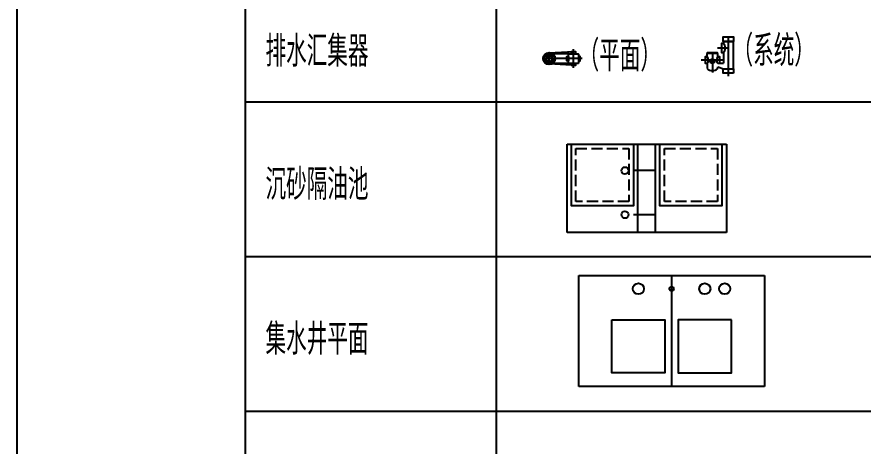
# Model space of a CAD drawing. Extents: x -84241 to 2571207, y -257003 to 1687411.
# Drawn here: x 71238 to 80798, y -10785 to -5930 of the extents above; entities that cross this region are included whole.
import ezdxf

# ---------------------------------------------------------------- set-up
doc = ezdxf.new("R2010")
doc.units = 0
doc.header["$LTSCALE"] = 1000
doc.linetypes.add('DASH', pattern=[0.35, 0.25, -0.1])
doc.linetypes.add('DASHED', pattern=[0.75, 0.5, -0.25])
doc.layers.get('0').update_dxf_attribs({"linetype": 'CONTINUOUS'})
for name, color, linetype in [('W-DRAI-DOME-PIPE', 4, 'DASHED'), ('W-DRAI-EQPM', 50, 'CONTINUOUS'), ('W-NOTE', 40, 'CONTINUOUS')]:
    doc.layers.add(name, color=color, linetype=linetype)
doc.styles.add('TH-STYLE3', font='tssdeng.shx', dxfattribs={"width": 0.7, "bigfont": 'tssdchn.shx'})

# ---------------------------------------------------------------- blocks, each defined once
blk = doc.blocks.new('*U260')
for p, q in [((0, 1200), (2100, 1200)), ((0, -56.6), (0, 1200)), ((2100, 1200), (2100, -56.6)), ((2100, -56.6), (0, -56.6))]:
    blk.add_line(p, q)
at = {"color": 8}
blk.add_line((1050, 1200), (1050, -56.6), dxfattribs=at)
for points in [[(375, 700), (975, 700), (975, 100), (375, 100)], [(1725, 700), (1125, 700), (1125, 100), (1725, 100)]]:
    blk.add_lwpolyline(points, close=True)
for centre, radius in [((675, 1050), 62.5), ((1050, 1050), 25), ((1425, 1050), 62.5), ((1650, 1050), 62.5)]:
    blk.add_circle(centre, radius)
blk = doc.blocks.new('*U189')
at = {"layer": 'W-DRAI-DOME-PIPE', "linetype": 'DASH'}
for p, q in [((1000, -300), (654.2, -300)), ((1000, -800), (654.2, -800))]:
    blk.add_line(p, q, dxfattribs=at)
at = {"layer": 'W-DRAI-EQPM'}
for p, q in [((0, -1000), (0, 0)), ((0, 0), (1800, 0)), ((800, -1000), (800, 0)), ((1000, -1000), (1000, 0)), ((1800, 0), (1800, -1000)), ((1800, 0), (1800, -1000)), ((1800, -1000), (0, -1000))]:
    blk.add_line(p, q, dxfattribs=at)
for points in [[(50, 0), (750, 0), (750, -700), (50, -700)], [(1050, 0), (1750, 0), (1750, -700), (1050, -700)]]:
    blk.add_lwpolyline(points, close=True, dxfattribs=at)
at = {"layer": 'W-DRAI-EQPM', "linetype": 'DASH', "ltscale": 0.5}
for points in [[(100, -50), (700, -50), (700, -650), (100, -650)], [(1100, -50), (1700, -50), (1700, -650), (1100, -650)]]:
    blk.add_lwpolyline(points, close=True, dxfattribs=at)
at = {"layer": 'W-DRAI-EQPM'}
for centre in [(654.2, -300), (654.2, -800)]:
    blk.add_circle(centre, 40, dxfattribs=at)
blk = doc.blocks.new('*U271')
at = {"color": 8}
for p, q in [((275, -105.5), (275, 105.5)), ((275, -105.5), (275, 105.5)), ((371.7, 0), (-68, 0)), ((-32.5, 0), (-30.3, 29.8)), ((371.7, 0), (-32.5, 0)), ((0, -65), (0, 65)), ((29.8, 30.3), (0, 32.5)), ((0, -32.5), (-29.8, -30.3)), ((30.3, -29.8), (32.5, 0))]:
    blk.add_line(p, q, dxfattribs=at)
for radius in [42.5, 32.5]:
    blk.add_circle((0, 0), radius, dxfattribs=at)
at = {"layer": 'W-DRAI-EQPM'}
for p, q in [((275, 75), (0, 60)), ((275, 75), (0, 60)), ((225, 55), (24, 55)), ((225, 55), (24, 55)), ((250, -75), (0, -60)), ((250, -75), (0, -60)), ((225, -54.6), (25, -54.6)), ((225, -54.6), (25, -54.6))]:
    blk.add_line(p, q, dxfattribs=at)
for points in [[(220, 25), (220, -25), (200, -25), (200, 25)], [(220, 25), (220, -25), (200, -25), (200, 25)], [(250, 55), (300, 55), (300, 75), (250, 75)], [(250, 55), (300, 55), (300, 75), (250, 75)], [(330, 25), (330, -25), (350, -25), (350, 25)], [(330, 25), (330, -25), (350, -25), (350, 25)], [(250, -75), (300, -75), (300, -55), (250, -55)], [(250, -75), (300, -75), (300, -55), (250, -55)]]:
    blk.add_lwpolyline(points, close=True, dxfattribs=at)
blk.add_lwpolyline([(225, 55), (325, 55, -0.414214), (330, 50), (330, -50, -0.414214), (325, -55), (225, -55, -0.414214), (220, -50), (220, 50, -0.414214)], format="xyb", close=True, dxfattribs=at)
blk.add_lwpolyline([(225, 55), (325, 55, -0.414214), (330, 50), (330, -50, -0.414214), (325, -55), (225, -55, -0.414214), (220, -50), (220, 50, -0.414214)], format="xyb", close=True, dxfattribs=at)
for radius in [68, 68, 60, 60]:
    blk.add_circle((0, 0), radius, dxfattribs=at)
blk = doc.blocks.new('*U252')
at = {"color": 8}
for p, q in [((-180, 441.4), (-180, 9.8)), ((-193.4, 327.8), (-302.2, 327.8)), ((-232.5, 191.8), (-487.5, 191.8)), ((-360, 284.9), (-360, 52.9)), ((-327.4, 179.3), (-392.1, 179.3))]:
    blk.add_line(p, q, dxfattribs=at)
blk.add_lwpolyline([(-305, 267.1), (-415, 267.1), (-415, 277.1), (-305, 277.1)], close=True, dxfattribs=at)
for centre, radius, start, end in [((-285.9, 327.6), 72.1, 315.38881, 45.01518), ((-456, 191.7), 50.4, 315.38881, 45.01518), ((-264, 191.7), 50.4, 134.98482, 224.61119)]:
    blk.add_arc(centre, radius, start, end, dxfattribs=at)
at = {"layer": 'W-DRAI-EQPM'}
for p, q in [((-235, 403.1), (-125, 403.1)), ((-235, 403.1), (-235, 378.6)), ((-125, 403.1), (-125, 92.7)), ((-235, 277), (-235, 155.6)), ((-299.9, 155.6), (-235, 155.6)), ((-299.9, 116.8), (-235, 92.7)), ((-235, 92.7), (-120, 92.7))]:
    blk.add_line(p, q, dxfattribs=at)
for points in [[(-120, 403.1), (-240, 403.1), (-240, 453.1), (-120, 453.1)], [(-120, 42.7), (-240, 42.7), (-240, 92.7), (-120, 92.7)]]:
    blk.add_lwpolyline(points, close=True, dxfattribs=at)
for points in [[(-235, 378.6), (-258, 378.6), (-258, 277), (-234.6, 277)], [(-420.4, 227.4), (-443.3, 227.4), (-443.3, 156.3), (-420.1, 156.3)], [(-300, 267.3), (-420.8, 267.3)], [(-420.4, 227.4), (-420.4, 267.1)], [(-299.9, 156.3), (-276.7, 156.3), (-276.7, 227.4), (-299.6, 227.4)], [(-299.6, 227.4), (-299.6, 267.1)], [(-420.1, 156.3), (-420.1, 97.4)], [(-299.9, 155.6), (-299.9, 156.3)], [(-299.9, 97.4), (-299.9, 116.8)]]:
    blk.add_lwpolyline(points, dxfattribs=at)
blk.add_circle((-360, 179.3), 25, dxfattribs=at)
blk.add_arc((-360, 158.1), 85.5, 225.28109, 314.71891, dxfattribs=at)

msp = doc.modelspace()

# ---------------------------------------------------------------- linework, layer by layer
for p, q in [((71237.8242, 17109.1701), (71237.8242, -15890.8299)), ((73814.8308, 17109.1701), (73814.8308, -15890.8299)), ((76653.3555, 17109.1701), (76653.3555, -15890.8299)), ((73814.8308, -6890.8299), (89794.0823, -6890.8299)), ((73814.8308, -8640.8299), (89794.0823, -8640.8299)), ((73814.8308, -10390.8299), (89794.0823, -10390.8299))]:
    msp.add_line(p, q)

# ---------------------------------------------------------------- block references
at = {"layer": 'W-DRAI-EQPM'}
for name, p in [('*U252', (79455.7025, -6609.8817)), ('*U271', (77251.2877, -6401.4223)), ('*U189', (77453.3555, -7368.2381)), ('*U260', (77584.9701, -10055.6874))]:
    msp.add_blockref(name, p, dxfattribs=at)

# ---------------------------------------------------------------- texts
at = {"layer": 'W-NOTE', "style": 'TH-STYLE3', "width": 0.7}
for s, p in [('排水汇集器', (74046.2642, -6493.717)), ('（系统）', (79323.0686, -6487.5882)), ('（平面）', (77584.0428, -6544.6617)), ('沉砂隔油池', (74046.2642, -8000.5604)), ('集水井平面', (74046.2642, -9749.7861))]:
    msp.add_text(s, height=350, dxfattribs=at).set_placement(p)

doc.saveas('drawing.dxf')
